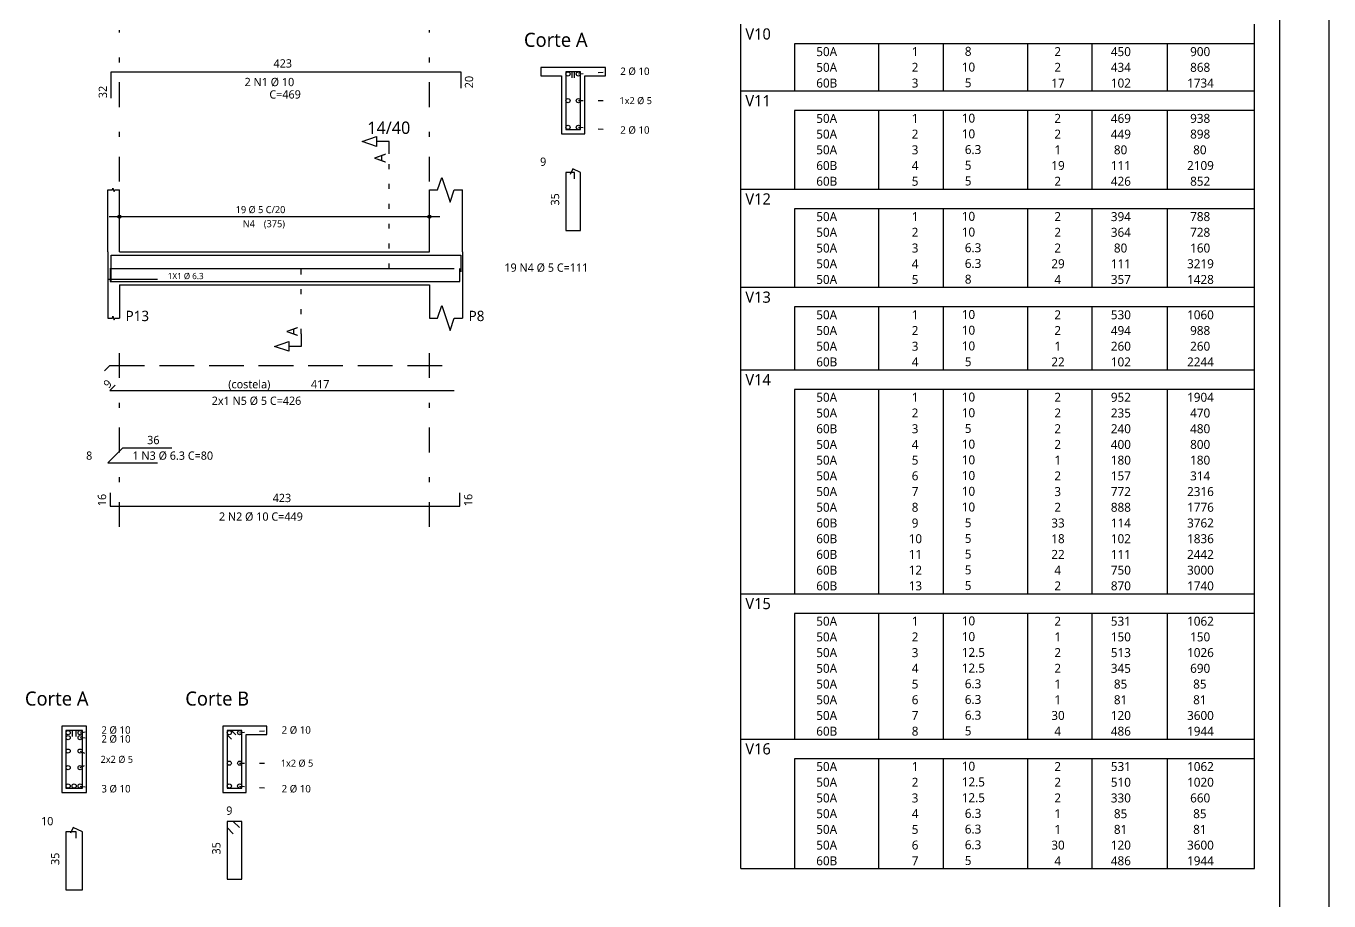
# Model space of a CAD drawing. Extents: x 0 to 89.5, y 0 to 70.
# Drawn here: x 63.23 to 89.5, y 21.35 to 38.98 of the extents above; entities that cross this region are included whole.
import ezdxf

# ---------------------------------------------------------------- set-up
doc = ezdxf.new("R2010")
doc.units = 0
doc.header["$MEASUREMENT"] = 0
for name, pattern in [('ESTILO_TQS_0001', [1, 0.7, -0.3]), ('ESTILO_TQS_0002', [0.4, 0.1, -0.3]), ('ESTILO_TQS_0003', [1.5, 0.5, -0.4, 0.1, -0.5])]:
    doc.linetypes.add(name, pattern=pattern)
for name, color, linetype in [('1', 1, 'CONTINUOUS'), ('10', 10, 'CONTINUOUS'), ('12', 12, 'CONTINUOUS'), ('2', 2, 'CONTINUOUS'), ('3', 3, 'CONTINUOUS'), ('5', 5, 'CONTINUOUS')]:
    doc.layers.add(name, color=color, linetype=linetype)
doc.styles.add('TQS_LUCIDA_SANS_UNICODE', font='L_10646.TTF')

msp = doc.modelspace()

# ---------------------------------------------------------------- linework, layer by layer
at = {"layer": '1', "linetype": 'Continuous'}
for p, q in [((89.500005, 70), (89.499997, 0)), ((74.912433, 38.139927), (73.612433, 38.139927)), ((73.612433, 37.97326), (74.0291, 37.97326)), ((74.0291, 37.97326), (74.0291, 36.806593)), ((74.495767, 36.806593), (74.495767, 37.97326)), ((74.495767, 37.97326), (74.912433, 37.97326)), ((74.0291, 36.806593), (74.495767, 36.806593)), ((64.8791, 34.427427), (64.8791, 35.677427)), ((65.112433, 34.427427), (65.112433, 35.677427)), ((71.362433, 34.427427), (71.362433, 35.677427)), ((72.0291, 34.427427), (72.0291, 35.677427)), ((65.112433, 35.002427), (65.112433, 35.344093)), ((71.362433, 35.002427), (71.362433, 35.344093)), ((64.9041, 35.13576), (71.570767, 35.13576)), ((65.112433, 34.919093), (65.112433, 34.919093)), ((71.362433, 34.919093), (71.362433, 34.919093)), ((64.8791, 34.427427), (64.8791, 33.76076)), ((65.112433, 34.427427), (71.362433, 34.427427)), ((72.0291, 34.427427), (72.0291, 33.76076)), ((64.8791, 33.76076), (64.8791, 33.094093)), ((65.112433, 33.76076), (71.362433, 33.76076)), ((65.112433, 33.76076), (65.112433, 33.094093)), ((71.362433, 33.76076), (71.362433, 33.094093)), ((72.0291, 33.76076), (72.0291, 33.094093)), ((64.450817, 24.869473), (63.950817, 24.869473)), ((63.950817, 24.869473), (63.950817, 23.53614)), ((64.450817, 23.53614), (64.450817, 24.869473)), ((68.08415, 24.869473), (67.200817, 24.869473)), ((67.200817, 24.869473), (67.200817, 23.53614)), ((67.667483, 23.53614), (67.667483, 24.702807)), ((67.667483, 24.702807), (68.08415, 24.702807)), ((63.950817, 23.53614), (64.450817, 23.53614)), ((67.200817, 23.53614), (67.667483, 23.53614))]:
    msp.add_line(p, q, dxfattribs=at)
at = {"layer": '1', "linetype": 'ESTILO_TQS_0002'}
for p, q in [((74.3666, 38.01076), (75.137433, 38.064927)), ((74.3666, 37.47326), (75.124933, 37.47326)), ((74.3666, 36.93576), (75.137433, 36.881593)), ((70.549933, 34.094093), (70.549933, 36.402427)), ((68.7791, 32.77326), (68.7791, 34.094093)), ((68.7791, 34.094093), (70.549933, 34.094093)), ((64.32165, 24.740307), (64.675817, 24.794473)), ((67.538317, 24.740307), (68.30915, 24.794473)), ((64.32165, 24.640307), (64.675817, 24.614473)), ((64.32165, 24.369473), (64.663317, 24.202807)), ((64.32165, 24.03614), (64.663317, 24.202807)), ((67.538317, 24.12614), (68.29665, 24.12614)), ((64.32165, 23.665307), (64.675817, 23.61114)), ((67.538317, 23.665307), (68.30915, 23.61114))]:
    msp.add_line(p, q, dxfattribs=at)
at = {"layer": '1', "linetype": 'Continuous'}
for points in [[(70.549933, 36.402427), (70.549933, 36.652427), (70.299933, 36.652427), (70.299933, 36.552427), (70.008267, 36.652427), (70.299933, 36.752427), (70.299933, 36.652427)], [(71.362433, 35.677427), (71.5291, 35.677427), (71.612433, 35.927427), (71.7791, 35.427427), (71.862433, 35.677427), (72.0291, 35.677427)], [(64.8791, 35.677427), (64.972433, 35.677427), (64.9841, 35.712427), (65.007433, 35.642427), (65.0191, 35.677427), (65.112433, 35.677427)], [(64.8791, 33.094093), (64.972433, 33.094093), (64.9841, 33.129093), (65.007433, 33.059093), (65.0191, 33.094093), (65.112433, 33.094093)], [(71.362433, 33.094093), (71.5291, 33.094093), (71.612433, 33.344093), (71.7791, 32.844093), (71.862433, 33.094093), (72.0291, 33.094093)], [(68.7791, 32.77326), (68.7791, 32.52326), (68.5291, 32.52326), (68.5291, 32.42326), (68.237433, 32.52326), (68.5291, 32.62326), (68.5291, 32.52326)]]:
    msp.add_lwpolyline(points, dxfattribs=at)
for centre, radius in [((65.112433, 35.13576), 0.033333), ((65.112433, 35.13576), 0.016667), ((71.362433, 35.13576), 0.033333), ((71.362433, 35.13576), 0.016667)]:
    msp.add_circle(centre, radius, dxfattribs=at)
at = {"layer": '10', "linetype": 'Continuous'}
for points in [[(74.495767, 36.806593), (74.495767, 37.97326), (74.912433, 37.97326), (74.912433, 38.139927), (73.612433, 38.139927), (73.612433, 37.97326), (74.0291, 37.97326), (74.0291, 36.806593), (74.495767, 36.806593)], [(64.450817, 23.53614), (64.450817, 24.869473), (63.950817, 24.869473), (63.950817, 23.53614), (64.450817, 23.53614)], [(67.667483, 23.53614), (67.667483, 24.702807), (68.08415, 24.702807), (68.08415, 24.869473), (67.200817, 24.869473), (67.200817, 23.53614), (67.667483, 23.53614)]]:
    msp.add_lwpolyline(points, dxfattribs=at)
at = {"layer": '12', "linetype": 'Continuous'}
msp.add_line((88.499997, 69), (88.499997, 1), dxfattribs=at)
at = {"layer": '2', "linetype": 'ESTILO_TQS_0003'}
for p, q in [((65.112433, 35.844093), (65.112433, 38.889927)), ((71.362433, 35.844093), (71.362433, 38.889927)), ((65.112433, 28.88576), (65.112433, 32.677427)), ((71.362433, 28.88576), (71.362433, 32.677427))]:
    msp.add_line(p, q, dxfattribs=at)
at = {"layer": '2', "linetype": 'Continuous'}
for p, q in [((77.643776, 38.618696), (77.643776, 39.01436)), ((87.996888, 38.618696), (87.996888, 39.01436)), ((77.643776, 38.302164), (77.643776, 38.618696)), ((87.996888, 38.618696), (78.726147, 38.618696)), ((78.726147, 38.618696), (78.726147, 38.302164)), ((80.420292, 38.618696), (80.420292, 38.302164)), ((81.719137, 38.618696), (81.719137, 38.302164)), ((83.422695, 38.618696), (83.422695, 38.302164)), ((84.72154, 38.618696), (84.72154, 38.302164)), ((86.236859, 38.618696), (86.236859, 38.302164)), ((87.996888, 38.302164), (87.996888, 38.618696)), ((77.643776, 37.985632), (77.643776, 38.302164)), ((78.726147, 38.302164), (78.726147, 37.985632)), ((80.420292, 38.302164), (80.420292, 37.985632)), ((81.719137, 38.302164), (81.719137, 37.985632)), ((83.422695, 38.302164), (83.422695, 37.985632)), ((84.72154, 38.302164), (84.72154, 37.985632)), ((86.236859, 38.302164), (86.236859, 37.985632)), ((87.996888, 37.985632), (87.996888, 38.302164)), ((77.643776, 37.6691), (77.643776, 37.985632)), ((78.726147, 37.985632), (78.726147, 37.6691)), ((80.420292, 37.985632), (80.420292, 37.6691)), ((81.719137, 37.985632), (81.719137, 37.6691)), ((83.422695, 37.985632), (83.422695, 37.6691)), ((84.72154, 37.985632), (84.72154, 37.6691)), ((86.236859, 37.985632), (86.236859, 37.6691)), ((87.996888, 37.6691), (87.996888, 37.985632)), ((77.643776, 37.273435), (77.643776, 37.6691)), ((77.643776, 37.6691), (87.996888, 37.6691)), ((87.996888, 37.273435), (87.996888, 37.6691)), ((77.643776, 36.956903), (77.643776, 37.273435)), ((87.996888, 37.273435), (78.726147, 37.273435)), ((78.726147, 37.273435), (78.726147, 36.956903)), ((80.420292, 37.273435), (80.420292, 36.956903)), ((81.719137, 37.273435), (81.719137, 36.956903)), ((83.422695, 37.273435), (83.422695, 36.956903)), ((84.72154, 37.273435), (84.72154, 36.956903)), ((86.236859, 37.273435), (86.236859, 36.956903)), ((87.996888, 36.956903), (87.996888, 37.273435)), ((77.643776, 36.640372), (77.643776, 36.956903)), ((78.726147, 36.956903), (78.726147, 36.640372)), ((80.420292, 36.956903), (80.420292, 36.640372)), ((81.719137, 36.956903), (81.719137, 36.640372)), ((83.422695, 36.956903), (83.422695, 36.640372)), ((84.72154, 36.956903), (84.72154, 36.640372)), ((86.236859, 36.956903), (86.236859, 36.640372)), ((87.996888, 36.640372), (87.996888, 36.956903)), ((77.643776, 36.32384), (77.643776, 36.640372)), ((78.726147, 36.640372), (78.726147, 36.32384)), ((80.420292, 36.640372), (80.420292, 36.32384)), ((81.719137, 36.640372), (81.719137, 36.32384)), ((83.422695, 36.640372), (83.422695, 36.32384)), ((84.72154, 36.640372), (84.72154, 36.32384)), ((86.236859, 36.640372), (86.236859, 36.32384)), ((87.996888, 36.32384), (87.996888, 36.640372)), ((77.643776, 36.007308), (77.643776, 36.32384)), ((78.726147, 36.32384), (78.726147, 36.007308)), ((80.420292, 36.32384), (80.420292, 36.007308)), ((81.719137, 36.32384), (81.719137, 36.007308)), ((83.422695, 36.32384), (83.422695, 36.007308)), ((84.72154, 36.32384), (84.72154, 36.007308)), ((86.236859, 36.32384), (86.236859, 36.007308)), ((87.996888, 36.007308), (87.996888, 36.32384)), ((77.643776, 35.690776), (77.643776, 36.007308)), ((78.726147, 36.007308), (78.726147, 35.690776)), ((80.420292, 36.007308), (80.420292, 35.690776)), ((81.719137, 36.007308), (81.719137, 35.690776)), ((83.422695, 36.007308), (83.422695, 35.690776)), ((84.72154, 36.007308), (84.72154, 35.690776)), ((86.236859, 36.007308), (86.236859, 35.690776)), ((87.996888, 35.690776), (87.996888, 36.007308)), ((77.643776, 35.295111), (77.643776, 35.690776)), ((77.643776, 35.690776), (87.996888, 35.690776)), ((87.996888, 35.295111), (87.996888, 35.690776)), ((77.643776, 34.97858), (77.643776, 35.295111)), ((87.996888, 35.295111), (78.726147, 35.295111)), ((78.726147, 35.295111), (78.726147, 34.97858)), ((80.420292, 35.295111), (80.420292, 34.97858)), ((81.719137, 35.295111), (81.719137, 34.97858)), ((83.422695, 35.295111), (83.422695, 34.97858)), ((84.72154, 35.295111), (84.72154, 34.97858)), ((86.236859, 35.295111), (86.236859, 34.97858)), ((87.996888, 34.97858), (87.996888, 35.295111)), ((77.643776, 34.662048), (77.643776, 34.97858)), ((78.726147, 34.97858), (78.726147, 34.662048)), ((80.420292, 34.97858), (80.420292, 34.662048)), ((81.719137, 34.97858), (81.719137, 34.662048)), ((83.422695, 34.97858), (83.422695, 34.662048)), ((84.72154, 34.97858), (84.72154, 34.662048)), ((86.236859, 34.97858), (86.236859, 34.662048)), ((87.996888, 34.662048), (87.996888, 34.97858)), ((77.643776, 34.345516), (77.643776, 34.662048)), ((78.726147, 34.662048), (78.726147, 34.345516)), ((80.420292, 34.662048), (80.420292, 34.345516)), ((81.719137, 34.662048), (81.719137, 34.345516)), ((83.422695, 34.662048), (83.422695, 34.345516)), ((84.72154, 34.662048), (84.72154, 34.345516)), ((86.236859, 34.662048), (86.236859, 34.345516)), ((87.996888, 34.345516), (87.996888, 34.662048)), ((77.643776, 34.028984), (77.643776, 34.345516)), ((78.726147, 34.345516), (78.726147, 34.028984)), ((80.420292, 34.345516), (80.420292, 34.028984)), ((81.719137, 34.345516), (81.719137, 34.028984)), ((83.422695, 34.345516), (83.422695, 34.028984)), ((84.72154, 34.345516), (84.72154, 34.028984)), ((86.236859, 34.345516), (86.236859, 34.028984)), ((87.996888, 34.028984), (87.996888, 34.345516)), ((77.643776, 33.712452), (77.643776, 34.028984)), ((78.726147, 34.028984), (78.726147, 33.712452)), ((80.420292, 34.028984), (80.420292, 33.712452)), ((81.719137, 34.028984), (81.719137, 33.712452)), ((83.422695, 34.028984), (83.422695, 33.712452)), ((84.72154, 34.028984), (84.72154, 33.712452)), ((86.236859, 34.028984), (86.236859, 33.712452)), ((87.996888, 33.712452), (87.996888, 34.028984)), ((77.643776, 33.316788), (77.643776, 33.712452)), ((77.643776, 33.712452), (87.996888, 33.712452)), ((87.996888, 33.316788), (87.996888, 33.712452)), ((77.643776, 33.000256), (77.643776, 33.316788)), ((87.996888, 33.316788), (78.726147, 33.316788)), ((78.726147, 33.316788), (78.726147, 33.000256)), ((80.420292, 33.316788), (80.420292, 33.000256)), ((81.719137, 33.316788), (81.719137, 33.000256)), ((83.422695, 33.316788), (83.422695, 33.000256)), ((84.72154, 33.316788), (84.72154, 33.000256)), ((86.236859, 33.316788), (86.236859, 33.000256)), ((87.996888, 33.000256), (87.996888, 33.316788)), ((77.643776, 32.683724), (77.643776, 33.000256)), ((78.726147, 33.000256), (78.726147, 32.683724)), ((80.420292, 33.000256), (80.420292, 32.683724)), ((81.719137, 33.000256), (81.719137, 32.683724)), ((83.422695, 33.000256), (83.422695, 32.683724)), ((84.72154, 33.000256), (84.72154, 32.683724)), ((86.236859, 33.000256), (86.236859, 32.683724)), ((87.996888, 32.683724), (87.996888, 33.000256)), ((77.643776, 32.367192), (77.643776, 32.683724)), ((78.726147, 32.683724), (78.726147, 32.367192)), ((80.420292, 32.683724), (80.420292, 32.367192)), ((81.719137, 32.683724), (81.719137, 32.367192)), ((83.422695, 32.683724), (83.422695, 32.367192)), ((84.72154, 32.683724), (84.72154, 32.367192)), ((86.236859, 32.683724), (86.236859, 32.367192)), ((87.996888, 32.367192), (87.996888, 32.683724)), ((77.643776, 32.05066), (77.643776, 32.367192)), ((78.726147, 32.367192), (78.726147, 32.05066)), ((80.420292, 32.367192), (80.420292, 32.05066)), ((81.719137, 32.367192), (81.719137, 32.05066)), ((83.422695, 32.367192), (83.422695, 32.05066)), ((84.72154, 32.367192), (84.72154, 32.05066)), ((86.236859, 32.367192), (86.236859, 32.05066)), ((87.996888, 32.05066), (87.996888, 32.367192)), ((77.643776, 31.654996), (77.643776, 32.05066)), ((77.643776, 32.05066), (87.996888, 32.05066)), ((87.996888, 31.654996), (87.996888, 32.05066)), ((77.643776, 31.338464), (77.643776, 31.654996)), ((87.996888, 31.654996), (78.726147, 31.654996)), ((78.726147, 31.654996), (78.726147, 31.338464)), ((80.420292, 31.654996), (80.420292, 31.338464)), ((81.719137, 31.654996), (81.719137, 31.338464)), ((83.422695, 31.654996), (83.422695, 31.338464)), ((84.72154, 31.654996), (84.72154, 31.338464)), ((86.236859, 31.654996), (86.236859, 31.338464)), ((87.996888, 31.338464), (87.996888, 31.654996)), ((77.643776, 31.021932), (77.643776, 31.338464)), ((78.726147, 31.338464), (78.726147, 31.021932)), ((80.420292, 31.338464), (80.420292, 31.021932)), ((81.719137, 31.338464), (81.719137, 31.021932)), ((83.422695, 31.338464), (83.422695, 31.021932)), ((84.72154, 31.338464), (84.72154, 31.021932)), ((86.236859, 31.338464), (86.236859, 31.021932)), ((87.996888, 31.021932), (87.996888, 31.338464)), ((77.643776, 30.7054), (77.643776, 31.021932)), ((78.726147, 31.021932), (78.726147, 30.7054)), ((80.420292, 31.021932), (80.420292, 30.7054)), ((81.719137, 31.021932), (81.719137, 30.7054)), ((83.422695, 31.021932), (83.422695, 30.7054)), ((84.72154, 31.021932), (84.72154, 30.7054)), ((86.236859, 31.021932), (86.236859, 30.7054)), ((87.996888, 30.7054), (87.996888, 31.021932)), ((77.643776, 30.388868), (77.643776, 30.7054)), ((78.726147, 30.7054), (78.726147, 30.388868)), ((80.420292, 30.7054), (80.420292, 30.388868)), ((81.719137, 30.7054), (81.719137, 30.388868)), ((83.422695, 30.7054), (83.422695, 30.388868)), ((84.72154, 30.7054), (84.72154, 30.388868)), ((86.236859, 30.7054), (86.236859, 30.388868)), ((87.996888, 30.388868), (87.996888, 30.7054)), ((77.643776, 30.072337), (77.643776, 30.388868)), ((78.726147, 30.388868), (78.726147, 30.072337)), ((80.420292, 30.388868), (80.420292, 30.072337)), ((81.719137, 30.388868), (81.719137, 30.072337)), ((83.422695, 30.388868), (83.422695, 30.072337)), ((84.72154, 30.388868), (84.72154, 30.072337)), ((86.236859, 30.388868), (86.236859, 30.072337)), ((87.996888, 30.072337), (87.996888, 30.388868)), ((77.643776, 29.755805), (77.643776, 30.072337)), ((78.726147, 30.072337), (78.726147, 29.755805)), ((80.420292, 30.072337), (80.420292, 29.755805)), ((81.719137, 30.072337), (81.719137, 29.755805)), ((83.422695, 30.072337), (83.422695, 29.755805)), ((84.72154, 30.072337), (84.72154, 29.755805)), ((86.236859, 30.072337), (86.236859, 29.755805)), ((87.996888, 29.755805), (87.996888, 30.072337)), ((77.643776, 29.439273), (77.643776, 29.755805)), ((78.726147, 29.755805), (78.726147, 29.439273)), ((80.420292, 29.755805), (80.420292, 29.439273)), ((81.719137, 29.755805), (81.719137, 29.439273)), ((83.422695, 29.755805), (83.422695, 29.439273)), ((84.72154, 29.755805), (84.72154, 29.439273)), ((86.236859, 29.755805), (86.236859, 29.439273)), ((87.996888, 29.439273), (87.996888, 29.755805)), ((77.643776, 29.122741), (77.643776, 29.439273)), ((78.726147, 29.439273), (78.726147, 29.122741)), ((80.420292, 29.439273), (80.420292, 29.122741)), ((81.719137, 29.439273), (81.719137, 29.122741)), ((83.422695, 29.439273), (83.422695, 29.122741)), ((84.72154, 29.439273), (84.72154, 29.122741)), ((86.236859, 29.439273), (86.236859, 29.122741)), ((87.996888, 29.122741), (87.996888, 29.439273)), ((77.643776, 28.806209), (77.643776, 29.122741)), ((78.726147, 29.122741), (78.726147, 28.806209)), ((80.420292, 29.122741), (80.420292, 28.806209)), ((81.719137, 29.122741), (81.719137, 28.806209)), ((83.422695, 29.122741), (83.422695, 28.806209)), ((84.72154, 29.122741), (84.72154, 28.806209)), ((86.236859, 29.122741), (86.236859, 28.806209)), ((87.996888, 28.806209), (87.996888, 29.122741)), ((77.643776, 28.489678), (77.643776, 28.806209)), ((78.726147, 28.806209), (78.726147, 28.489678)), ((80.420292, 28.806209), (80.420292, 28.489678)), ((81.719137, 28.806209), (81.719137, 28.489678)), ((83.422695, 28.806209), (83.422695, 28.489678)), ((84.72154, 28.806209), (84.72154, 28.489678)), ((86.236859, 28.806209), (86.236859, 28.489678)), ((87.996888, 28.489678), (87.996888, 28.806209)), ((77.643776, 28.173146), (77.643776, 28.489678)), ((78.726147, 28.489678), (78.726147, 28.173146)), ((80.420292, 28.489678), (80.420292, 28.173146)), ((81.719137, 28.489678), (81.719137, 28.173146)), ((83.422695, 28.489678), (83.422695, 28.173146)), ((84.72154, 28.489678), (84.72154, 28.173146)), ((86.236859, 28.489678), (86.236859, 28.173146)), ((87.996888, 28.173146), (87.996888, 28.489678)), ((77.643776, 27.856614), (77.643776, 28.173146)), ((78.726147, 28.173146), (78.726147, 27.856614)), ((80.420292, 28.173146), (80.420292, 27.856614)), ((81.719137, 28.173146), (81.719137, 27.856614)), ((83.422695, 28.173146), (83.422695, 27.856614)), ((84.72154, 28.173146), (84.72154, 27.856614)), ((86.236859, 28.173146), (86.236859, 27.856614)), ((87.996888, 27.856614), (87.996888, 28.173146)), ((77.643776, 27.540082), (77.643776, 27.856614)), ((78.726147, 27.856614), (78.726147, 27.540082)), ((80.420292, 27.856614), (80.420292, 27.540082)), ((81.719137, 27.856614), (81.719137, 27.540082)), ((83.422695, 27.856614), (83.422695, 27.540082)), ((84.72154, 27.856614), (84.72154, 27.540082)), ((86.236859, 27.856614), (86.236859, 27.540082)), ((87.996888, 27.540082), (87.996888, 27.856614)), ((77.643776, 27.144417), (77.643776, 27.540082)), ((77.643776, 27.540082), (87.996888, 27.540082)), ((87.996888, 27.144417), (87.996888, 27.540082)), ((77.643776, 26.827885), (77.643776, 27.144417)), ((87.996888, 27.144417), (78.726147, 27.144417)), ((78.726147, 27.144417), (78.726147, 26.827885)), ((80.420292, 27.144417), (80.420292, 26.827885)), ((81.719137, 27.144417), (81.719137, 26.827885)), ((83.422695, 27.144417), (83.422695, 26.827885)), ((84.72154, 27.144417), (84.72154, 26.827885)), ((86.236859, 27.144417), (86.236859, 26.827885)), ((87.996888, 26.827885), (87.996888, 27.144417)), ((77.643776, 26.511354), (77.643776, 26.827885)), ((78.726147, 26.827885), (78.726147, 26.511354)), ((80.420292, 26.827885), (80.420292, 26.511354)), ((81.719137, 26.827885), (81.719137, 26.511354)), ((83.422695, 26.827885), (83.422695, 26.511354)), ((84.72154, 26.827885), (84.72154, 26.511354)), ((86.236859, 26.827885), (86.236859, 26.511354)), ((87.996888, 26.511354), (87.996888, 26.827885)), ((77.643776, 26.194822), (77.643776, 26.511354)), ((78.726147, 26.511354), (78.726147, 26.194822)), ((80.420292, 26.511354), (80.420292, 26.194822)), ((81.719137, 26.511354), (81.719137, 26.194822)), ((83.422695, 26.511354), (83.422695, 26.194822)), ((84.72154, 26.511354), (84.72154, 26.194822)), ((86.236859, 26.511354), (86.236859, 26.194822)), ((87.996888, 26.194822), (87.996888, 26.511354)), ((77.643776, 25.87829), (77.643776, 26.194822)), ((78.726147, 26.194822), (78.726147, 25.87829)), ((80.420292, 26.194822), (80.420292, 25.87829)), ((81.719137, 26.194822), (81.719137, 25.87829)), ((83.422695, 26.194822), (83.422695, 25.87829)), ((84.72154, 26.194822), (84.72154, 25.87829)), ((86.236859, 26.194822), (86.236859, 25.87829)), ((87.996888, 25.87829), (87.996888, 26.194822)), ((77.643776, 25.561758), (77.643776, 25.87829)), ((78.726147, 25.87829), (78.726147, 25.561758)), ((80.420292, 25.87829), (80.420292, 25.561758)), ((81.719137, 25.87829), (81.719137, 25.561758)), ((83.422695, 25.87829), (83.422695, 25.561758)), ((84.72154, 25.87829), (84.72154, 25.561758)), ((86.236859, 25.87829), (86.236859, 25.561758)), ((87.996888, 25.561758), (87.996888, 25.87829)), ((77.643776, 25.245226), (77.643776, 25.561758)), ((78.726147, 25.561758), (78.726147, 25.245226)), ((80.420292, 25.561758), (80.420292, 25.245226)), ((81.719137, 25.561758), (81.719137, 25.245226)), ((83.422695, 25.561758), (83.422695, 25.245226)), ((84.72154, 25.561758), (84.72154, 25.245226)), ((86.236859, 25.561758), (86.236859, 25.245226)), ((87.996888, 25.245226), (87.996888, 25.561758)), ((77.643776, 24.928695), (77.643776, 25.245226)), ((78.726147, 25.245226), (78.726147, 24.928695)), ((80.420292, 25.245226), (80.420292, 24.928695)), ((81.719137, 25.245226), (81.719137, 24.928695)), ((83.422695, 25.245226), (83.422695, 24.928695)), ((84.72154, 25.245226), (84.72154, 24.928695)), ((86.236859, 25.245226), (86.236859, 24.928695)), ((87.996888, 24.928695), (87.996888, 25.245226)), ((77.643776, 24.612163), (77.643776, 24.928695)), ((78.726147, 24.928695), (78.726147, 24.612163)), ((80.420292, 24.928695), (80.420292, 24.612163)), ((81.719137, 24.928695), (81.719137, 24.612163)), ((83.422695, 24.928695), (83.422695, 24.612163)), ((84.72154, 24.928695), (84.72154, 24.612163)), ((86.236859, 24.928695), (86.236859, 24.612163)), ((87.996888, 24.612163), (87.996888, 24.928695)), ((77.643776, 24.216498), (77.643776, 24.612163)), ((77.643776, 24.612163), (87.996888, 24.612163)), ((87.996888, 24.216498), (87.996888, 24.612163)), ((77.643776, 23.899966), (77.643776, 24.216498)), ((87.996888, 24.216498), (78.726147, 24.216498)), ((78.726147, 24.216498), (78.726147, 23.899966)), ((80.420292, 24.216498), (80.420292, 23.899966)), ((81.719137, 24.216498), (81.719137, 23.899966)), ((83.422695, 24.216498), (83.422695, 23.899966)), ((84.72154, 24.216498), (84.72154, 23.899966)), ((86.236859, 24.216498), (86.236859, 23.899966)), ((87.996888, 23.899966), (87.996888, 24.216498)), ((77.643776, 23.583434), (77.643776, 23.899966)), ((78.726147, 23.899966), (78.726147, 23.583434)), ((80.420292, 23.899966), (80.420292, 23.583434)), ((81.719137, 23.899966), (81.719137, 23.583434)), ((83.422695, 23.899966), (83.422695, 23.583434)), ((84.72154, 23.899966), (84.72154, 23.583434)), ((86.236859, 23.899966), (86.236859, 23.583434)), ((87.996888, 23.583434), (87.996888, 23.899966)), ((77.643776, 23.266903), (77.643776, 23.583434)), ((78.726147, 23.583434), (78.726147, 23.266903)), ((80.420292, 23.583434), (80.420292, 23.266903)), ((81.719137, 23.583434), (81.719137, 23.266903)), ((83.422695, 23.583434), (83.422695, 23.266903)), ((84.72154, 23.583434), (84.72154, 23.266903)), ((86.236859, 23.583434), (86.236859, 23.266903)), ((87.996888, 23.266903), (87.996888, 23.583434)), ((77.643776, 22.950371), (77.643776, 23.266903)), ((78.726147, 23.266903), (78.726147, 22.950371)), ((80.420292, 23.266903), (80.420292, 22.950371)), ((81.719137, 23.266903), (81.719137, 22.950371)), ((83.422695, 23.266903), (83.422695, 22.950371)), ((84.72154, 23.266903), (84.72154, 22.950371)), ((86.236859, 23.266903), (86.236859, 22.950371)), ((87.996888, 22.950371), (87.996888, 23.266903)), ((77.643776, 22.633839), (77.643776, 22.950371)), ((78.726147, 22.950371), (78.726147, 22.633839)), ((80.420292, 22.950371), (80.420292, 22.633839)), ((81.719137, 22.950371), (81.719137, 22.633839)), ((83.422695, 22.950371), (83.422695, 22.633839)), ((84.72154, 22.950371), (84.72154, 22.633839)), ((86.236859, 22.950371), (86.236859, 22.633839)), ((87.996888, 22.633839), (87.996888, 22.950371)), ((77.643776, 22.317307), (77.643776, 22.633839)), ((78.726147, 22.633839), (78.726147, 22.317307)), ((80.420292, 22.633839), (80.420292, 22.317307)), ((81.719137, 22.633839), (81.719137, 22.317307)), ((83.422695, 22.633839), (83.422695, 22.317307)), ((84.72154, 22.633839), (84.72154, 22.317307)), ((86.236859, 22.633839), (86.236859, 22.317307)), ((87.996888, 22.317307), (87.996888, 22.633839)), ((77.643776, 22.000775), (77.643776, 22.317307)), ((78.726147, 22.317307), (78.726147, 22.000775)), ((80.420292, 22.317307), (80.420292, 22.000775)), ((81.719137, 22.317307), (81.719137, 22.000775)), ((83.422695, 22.317307), (83.422695, 22.000775)), ((84.72154, 22.317307), (84.72154, 22.000775)), ((86.236859, 22.317307), (86.236859, 22.000775)), ((87.996888, 22.000775), (87.996888, 22.317307)), ((77.643776, 22.000775), (87.996888, 22.000775))]:
    msp.add_line(p, q, dxfattribs=at)
at = {"layer": '3', "linetype": 'Continuous'}
for p, q in [((64.945767, 33.827427), (64.945767, 34.36076)), ((64.945767, 34.36076), (71.995767, 34.36076)), ((71.995767, 34.36076), (71.995767, 34.027427)), ((64.920767, 34.094093), (71.862767, 34.094093)), ((64.9291, 34.094093), (64.9291, 33.827427)), ((71.9791, 33.827427), (71.9791, 34.094093)), ((64.8791, 33.877427), (65.8791, 33.877427)), ((64.9291, 33.827427), (71.9791, 33.827427))]:
    msp.add_line(p, q, dxfattribs=at)
for points in [[(74.287433, 37.931593), (74.287433, 38.056593), (74.112433, 38.056593), (74.112433, 36.889927), (74.412433, 36.889927), (74.412433, 38.056593), (74.237433, 38.056593), (74.237433, 37.931593)], [(64.242483, 24.66114), (64.242483, 24.78614), (64.03415, 24.78614), (64.03415, 23.619473), (64.367483, 23.619473), (64.367483, 24.78614), (64.15915, 24.78614), (64.15915, 24.66114)], [(67.460927, 24.697752), (67.372538, 24.78614), (67.28415, 24.78614), (67.28415, 23.619473), (67.58415, 23.619473), (67.58415, 24.78614), (67.28415, 24.78614), (67.28415, 24.697752), (67.372538, 24.609363)]]:
    msp.add_lwpolyline(points, dxfattribs=at)
for centre in [(74.158267, 38.01076), (74.3666, 38.01076), (74.158267, 37.47326), (74.3666, 37.47326), (74.158267, 36.93576), (74.3666, 36.93576), (64.079983, 24.740307), (64.32165, 24.740307), (67.329983, 24.740307), (67.538317, 24.740307), (64.079983, 24.640307), (64.32165, 24.640307), (64.079983, 24.369473), (64.32165, 24.369473), (67.329983, 24.12614), (67.538317, 24.12614), (64.079983, 24.03614), (64.32165, 24.03614), (64.079983, 23.665307), (64.200817, 23.665307), (64.32165, 23.665307), (67.329983, 23.665307), (67.538317, 23.665307)]:
    msp.add_circle(centre, 0.041667, dxfattribs=at)
at = {"layer": '5', "linetype": 'Continuous'}
for p, q in [((64.945767, 37.52326), (64.945767, 38.056593)), ((64.945767, 38.056593), (71.995767, 38.056593)), ((71.995767, 38.056593), (71.995767, 37.72326)), ((64.9291, 29.569093), (64.9291, 29.302427)), ((71.9791, 29.302427), (71.9791, 29.569093)), ((64.9291, 29.302427), (71.9791, 29.302427))]:
    msp.add_line(p, q, dxfattribs=at)
for points in [[(74.287433, 35.901038), (74.287433, 36.026038), (74.112433, 36.026038), (74.112433, 34.859371), (74.412433, 34.859371), (74.412433, 36.026038), (74.253829, 36.099996), (74.201002, 35.986708)], [(65.026833, 31.741826), (64.920767, 31.63576), (71.862767, 31.63576)], [(66.173728, 30.469093), (65.173728, 30.469093), (64.8791, 30.174466), (65.8791, 30.174466)], [(67.53415, 22.827807), (67.40915, 22.952807), (67.28415, 22.952807), (67.28415, 21.78614), (67.58415, 21.78614), (67.58415, 22.952807), (67.28415, 22.952807), (67.28415, 22.827807), (67.40915, 22.702807)], [(64.242483, 22.616498), (64.242483, 22.741498), (64.03415, 22.741498), (64.03415, 21.574831), (64.367483, 21.574831), (64.367483, 22.741498), (64.178669, 22.829543), (64.125842, 22.716255)]]:
    msp.add_lwpolyline(points, dxfattribs=at)
at = {"layer": '5', "linetype": 'ESTILO_TQS_0001'}
msp.add_lwpolyline([(64.814701, 32.029694), (64.920767, 32.13576), (71.862767, 32.13576)], dxfattribs=at)

# ---------------------------------------------------------------- texts
at = {"layer": '1', "linetype": 'Continuous', "style": 'TQS_LUCIDA_SANS_UNICODE'}
for s, height, p in [('Corte A', 0.283333, (73.270767, 38.556593)), ('423', 0.166667, (68.220767, 38.139927)), ('2 %%c 10', 0.15, (75.212433, 37.989927)), ('1x2 %%c 5', 0.141667, (75.195767, 37.402427)), ('14/40', 0.25, (70.112433, 36.802427)), ('2 %%c 10', 0.15, (75.212433, 36.806593)), ('9', 0.166667, (73.595767, 36.159371)), ('19 %%c 5 C/20', 0.141667, (67.458267, 35.206593)), ('N4', 0.141667, (67.599933, 34.92326)), ('(375)', 0.141667, (68.024933, 34.92326)), ('  1X1 %%c 6.3', 0.125, (66.0041, 33.877427)), ('P13', 0.208333, (65.237433, 33.031593)), ('P8', 0.208333, (72.1541, 33.031593)), ('(costela)', 0.166667, (67.308433, 31.677427)), ('417', 0.166667, (68.9751, 31.677427)), ('423', 0.166667, (68.2041, 29.38576)), ('Corte A', 0.283333, (63.20915, 25.28614)), ('Corte B', 0.283333, (66.442483, 25.28614)), ('2 %%c 10', 0.15, (64.750817, 24.719473)), ('2 %%c 10', 0.15, (64.750817, 24.539473)), ('2 %%c 10', 0.15, (68.38415, 24.719473)), ('2x2 %%c 5', 0.141667, (64.73415, 24.131973)), ('1x2 %%c 5', 0.141667, (68.367483, 24.055307)), ('3 %%c 10', 0.15, (64.750817, 23.53614)), ('2 %%c 10', 0.15, (68.38415, 23.53614)), ('9', 0.166667, (67.267483, 23.08614)), ('10', 0.166667, (63.53415, 22.874831))]:
    msp.add_text(s, height=height, dxfattribs=at).set_placement(p)
for s, height, p in [('A', 0.226667, (70.481933, 36.221093)), ('35', 0.166667, (73.9791, 35.359371)), ('A', 0.226667, (68.7111, 32.727927)), ('35', 0.166667, (67.150817, 22.28614)), ('35', 0.166667, (63.900817, 22.074831))]:
    msp.add_text(s, height=height, rotation=90, dxfattribs=at).set_placement(p)
at = {"layer": '2', "linetype": 'Continuous', "style": 'TQS_LUCIDA_SANS_UNICODE'}
for s, height, p in [('V10', 0.226094, (77.73394, 38.703481)), ('     50A', 0.180875, (78.857594, 38.369992)), ('  1', 0.180875, (80.966184, 38.369992)), ('    8  ', 0.180875, (81.913534, 38.375458)), ('   2', 0.180875, (83.780348, 38.369992)), ('   450', 0.180875, (84.91919, 38.369992)), ('    900', 0.180875, (86.456742, 38.369992)), ('     50A', 0.180875, (78.857594, 38.05346)), ('  2', 0.180875, (80.966184, 38.05346)), ('   10  ', 0.180875, (81.913534, 38.058926)), ('   2', 0.180875, (83.780348, 38.05346)), ('   434', 0.180875, (84.91919, 38.05346)), ('    868', 0.180875, (86.456742, 38.05346)), ('2 N1 %%c 10', 0.166667, (67.637433, 37.764927)), ('     60B', 0.180875, (78.857594, 37.736928)), ('  3', 0.180875, (80.966184, 37.736928)), ('    5  ', 0.180875, (81.913534, 37.742394)), ('  17', 0.180875, (83.780348, 37.736928)), ('   102', 0.180875, (84.91919, 37.736928)), ('   1734', 0.180875, (86.456742, 37.736928)), ('C=469', 0.166667, (68.137433, 37.514927)), ('V11', 0.226094, (77.73394, 37.358221)), ('     50A', 0.180875, (78.857594, 37.024732)), ('  1', 0.180875, (80.966184, 37.024732)), ('   10  ', 0.180875, (81.913534, 37.030198)), ('   2', 0.180875, (83.780348, 37.024732)), ('   469', 0.180875, (84.91919, 37.024732)), ('    938', 0.180875, (86.456742, 37.024732)), ('     50A', 0.180875, (78.857594, 36.7082)), ('  2', 0.180875, (80.966184, 36.7082)), ('   10  ', 0.180875, (81.913534, 36.713666)), ('   2', 0.180875, (83.780348, 36.7082)), ('   449', 0.180875, (84.91919, 36.7082)), ('    898', 0.180875, (86.456742, 36.7082)), ('     50A', 0.180875, (78.857594, 36.391668)), ('  3', 0.180875, (80.966184, 36.391668)), ('    6.3', 0.180875, (81.913534, 36.397134)), ('   1', 0.180875, (83.780348, 36.391668)), ('    80', 0.180875, (84.91919, 36.391668)), ('     80', 0.180875, (86.456742, 36.391668)), ('     60B', 0.180875, (78.857594, 36.075136)), ('  4', 0.180875, (80.966184, 36.075136)), ('    5  ', 0.180875, (81.913534, 36.080602)), ('  19', 0.180875, (83.780348, 36.075136)), ('   111', 0.180875, (84.91919, 36.075136)), ('   2109', 0.180875, (86.456742, 36.075136)), ('     60B', 0.180875, (78.857594, 35.758604)), ('  5', 0.180875, (80.966184, 35.758604)), ('    5  ', 0.180875, (81.913534, 35.76407)), ('   2', 0.180875, (83.780348, 35.758604)), ('   426', 0.180875, (84.91919, 35.758604)), ('    852', 0.180875, (86.456742, 35.758604)), ('V12', 0.226094, (77.73394, 35.379897)), ('     50A', 0.180875, (78.857594, 35.046408)), ('  1', 0.180875, (80.966184, 35.046408)), ('   10  ', 0.180875, (81.913534, 35.051874)), ('   2', 0.180875, (83.780348, 35.046408)), ('   394', 0.180875, (84.91919, 35.046408)), ('    788', 0.180875, (86.456742, 35.046408)), ('     50A', 0.180875, (78.857594, 34.729876)), ('  2', 0.180875, (80.966184, 34.729876)), ('   10  ', 0.180875, (81.913534, 34.735342)), ('   2', 0.180875, (83.780348, 34.729876)), ('   364', 0.180875, (84.91919, 34.729876)), ('    728', 0.180875, (86.456742, 34.729876)), ('     50A', 0.180875, (78.857594, 34.413344)), ('  3', 0.180875, (80.966184, 34.413344)), ('    6.3', 0.180875, (81.913534, 34.41881)), ('   2', 0.180875, (83.780348, 34.413344)), ('    80', 0.180875, (84.91919, 34.413344)), ('    160', 0.180875, (86.456742, 34.413344)), ('  19 N4 %%c 5 C=111', 0.166667, (72.762433, 34.026038)), ('     50A', 0.180875, (78.857594, 34.096812)), ('  4', 0.180875, (80.966184, 34.096812)), ('    6.3', 0.180875, (81.913534, 34.102278)), ('  29', 0.180875, (83.780348, 34.096812)), ('   111', 0.180875, (84.91919, 34.096812)), ('   3219', 0.180875, (86.456742, 34.096812)), ('     50A', 0.180875, (78.857594, 33.780281)), ('  5', 0.180875, (80.966184, 33.780281)), ('    8  ', 0.180875, (81.913534, 33.785746)), ('   4', 0.180875, (83.780348, 33.780281)), ('   357', 0.180875, (84.91919, 33.780281)), ('   1428', 0.180875, (86.456742, 33.780281)), ('V13', 0.226094, (77.73394, 33.401573)), ('     50A', 0.180875, (78.857594, 33.068084)), ('  1', 0.180875, (80.966184, 33.068084)), ('   10  ', 0.180875, (81.913534, 33.07355)), ('   2', 0.180875, (83.780348, 33.068084)), ('   530', 0.180875, (84.91919, 33.068084)), ('   1060', 0.180875, (86.456742, 33.068084)), ('     50A', 0.180875, (78.857594, 32.751552)), ('  2', 0.180875, (80.966184, 32.751552)), ('   10  ', 0.180875, (81.913534, 32.757018)), ('   2', 0.180875, (83.780348, 32.751552)), ('   494', 0.180875, (84.91919, 32.751552)), ('    988', 0.180875, (86.456742, 32.751552)), ('     50A', 0.180875, (78.857594, 32.43502)), ('  3', 0.180875, (80.966184, 32.43502)), ('   10  ', 0.180875, (81.913534, 32.440486)), ('   1', 0.180875, (83.780348, 32.43502)), ('   260', 0.180875, (84.91919, 32.43502)), ('    260', 0.180875, (86.456742, 32.43502)), ('     60B', 0.180875, (78.857594, 32.118488)), ('  4', 0.180875, (80.966184, 32.118488)), ('    5  ', 0.180875, (81.913534, 32.123954)), ('  22', 0.180875, (83.780348, 32.118488)), ('   102', 0.180875, (84.91919, 32.118488)), ('   2244', 0.180875, (86.456742, 32.118488)), ('V14', 0.226094, (77.73394, 31.739781)), ('     50A', 0.180875, (78.857594, 31.406292)), ('  1', 0.180875, (80.966184, 31.406292)), ('   10  ', 0.180875, (81.913534, 31.411758)), ('   2', 0.180875, (83.780348, 31.406292)), ('   952', 0.180875, (84.91919, 31.406292)), ('   1904', 0.180875, (86.456742, 31.406292)), ('2x1 N5 %%c 5 C=426', 0.166667, (66.9751, 31.344093)), ('     50A', 0.180875, (78.857594, 31.08976)), ('  2', 0.180875, (80.966184, 31.08976)), ('   10  ', 0.180875, (81.913534, 31.095226)), ('   2', 0.180875, (83.780348, 31.08976)), ('   235', 0.180875, (84.91919, 31.08976)), ('    470', 0.180875, (86.456742, 31.08976)), ('     60B', 0.180875, (78.857594, 30.773228)), ('  3', 0.180875, (80.966184, 30.773228)), ('    5  ', 0.180875, (81.913534, 30.778694)), ('   2', 0.180875, (83.780348, 30.773228)), ('   240', 0.180875, (84.91919, 30.773228)), ('    480', 0.180875, (86.456742, 30.773228)), ('36', 0.166667, (65.673728, 30.552427)), ('     50A', 0.180875, (78.857594, 30.456696)), ('  4', 0.180875, (80.966184, 30.456696)), ('   10  ', 0.180875, (81.913534, 30.462162)), ('   2', 0.180875, (83.780348, 30.456696)), ('   400', 0.180875, (84.91919, 30.456696)), ('    800', 0.180875, (86.456742, 30.456696)), ('8', 0.166667, (64.443081, 30.238446)), (' 1 N3 %%c 6.3 C=80', 0.166667, (65.321042, 30.238446)), ('     50A', 0.180875, (78.857594, 30.140165)), ('  5', 0.180875, (80.966184, 30.140165)), ('   10  ', 0.180875, (81.913534, 30.145631)), ('   1', 0.180875, (83.780348, 30.140165)), ('   180', 0.180875, (84.91919, 30.140165)), ('    180', 0.180875, (86.456742, 30.140165)), ('     50A', 0.180875, (78.857594, 29.823633)), ('  6', 0.180875, (80.966184, 29.823633)), ('   10  ', 0.180875, (81.913534, 29.829099)), ('   2', 0.180875, (83.780348, 29.823633)), ('   157', 0.180875, (84.91919, 29.823633)), ('    314', 0.180875, (86.456742, 29.823633)), ('     50A', 0.180875, (78.857594, 29.507101)), ('  7', 0.180875, (80.966184, 29.507101)), ('   10  ', 0.180875, (81.913534, 29.512567)), ('   3', 0.180875, (83.780348, 29.507101)), ('   772', 0.180875, (84.91919, 29.507101)), ('   2316', 0.180875, (86.456742, 29.507101)), ('2 N2 %%c 10 C=449', 0.166667, (67.120767, 29.01076)), ('     50A', 0.180875, (78.857594, 29.190569)), ('  8', 0.180875, (80.966184, 29.190569)), ('   10  ', 0.180875, (81.913534, 29.196035)), ('   2', 0.180875, (83.780348, 29.190569)), ('   888', 0.180875, (84.91919, 29.190569)), ('   1776', 0.180875, (86.456742, 29.190569)), ('     60B', 0.180875, (78.857594, 28.874037)), ('  9', 0.180875, (80.966184, 28.874037)), ('    5  ', 0.180875, (81.913534, 28.879503)), ('  33', 0.180875, (83.780348, 28.874037)), ('   114', 0.180875, (84.91919, 28.874037)), ('   3762', 0.180875, (86.456742, 28.874037)), ('     60B', 0.180875, (78.857594, 28.557506)), (' 10', 0.180875, (80.966184, 28.557506)), ('    5  ', 0.180875, (81.913534, 28.562972)), ('  18', 0.180875, (83.780348, 28.557506)), ('   102', 0.180875, (84.91919, 28.557506)), ('   1836', 0.180875, (86.456742, 28.557506)), ('     60B', 0.180875, (78.857594, 28.240974)), (' 11', 0.180875, (80.966184, 28.240974)), ('    5  ', 0.180875, (81.913534, 28.24644)), ('  22', 0.180875, (83.780348, 28.240974)), ('   111', 0.180875, (84.91919, 28.240974)), ('   2442', 0.180875, (86.456742, 28.240974)), ('     60B', 0.180875, (78.857594, 27.924442)), (' 12', 0.180875, (80.966184, 27.924442)), ('    5  ', 0.180875, (81.913534, 27.929908)), ('   750', 0.180875, (84.91919, 27.924442)), ('   3000', 0.180875, (86.456742, 27.924442)), ('   4', 0.180875, (83.780348, 27.924442)), ('     60B', 0.180875, (78.857594, 27.60791)), (' 13', 0.180875, (80.966184, 27.60791)), ('    5  ', 0.180875, (81.913534, 27.613376)), ('   2', 0.180875, (83.780348, 27.60791)), ('   870', 0.180875, (84.91919, 27.60791)), ('   1740', 0.180875, (86.456742, 27.60791)), ('V15', 0.226094, (77.73394, 27.229203)), ('     50A', 0.180875, (78.857594, 26.895714)), ('  1', 0.180875, (80.966184, 26.895714)), ('   10  ', 0.180875, (81.913534, 26.90118)), ('   2', 0.180875, (83.780348, 26.895714)), ('   531', 0.180875, (84.91919, 26.895714)), ('   1062', 0.180875, (86.456742, 26.895714)), ('     50A', 0.180875, (78.857594, 26.579182)), ('  2', 0.180875, (80.966184, 26.579182)), ('   10  ', 0.180875, (81.913534, 26.584648)), ('   1', 0.180875, (83.780348, 26.579182)), ('   150', 0.180875, (84.91919, 26.579182)), ('    150', 0.180875, (86.456742, 26.579182)), ('     50A', 0.180875, (78.857594, 26.26265)), ('  3', 0.180875, (80.966184, 26.26265)), ('   12.5', 0.180875, (81.913534, 26.268116)), ('   2', 0.180875, (83.780348, 26.26265)), ('   513', 0.180875, (84.91919, 26.26265)), ('   1026', 0.180875, (86.456742, 26.26265)), ('     50A', 0.180875, (78.857594, 25.946118)), ('  4', 0.180875, (80.966184, 25.946118)), ('   12.5', 0.180875, (81.913534, 25.951584)), ('   2', 0.180875, (83.780348, 25.946118)), ('   345', 0.180875, (84.91919, 25.946118)), ('    690', 0.180875, (86.456742, 25.946118)), ('     50A', 0.180875, (78.857594, 25.629586)), ('  5', 0.180875, (80.966184, 25.629586)), ('    6.3', 0.180875, (81.913534, 25.635052)), ('   1', 0.180875, (83.780348, 25.629586)), ('    85', 0.180875, (84.91919, 25.629586)), ('     85', 0.180875, (86.456742, 25.629586)), ('     50A', 0.180875, (78.857594, 25.313055)), ('  6', 0.180875, (80.966184, 25.313055)), ('    6.3', 0.180875, (81.913534, 25.318521)), ('   1', 0.180875, (83.780348, 25.313055)), ('    81', 0.180875, (84.91919, 25.313055)), ('     81', 0.180875, (86.456742, 25.313055)), ('     50A', 0.180875, (78.857594, 24.996523)), ('  7', 0.180875, (80.966184, 24.996523)), ('    6.3', 0.180875, (81.913534, 25.001989)), ('  30', 0.180875, (83.780348, 24.996523)), ('   120', 0.180875, (84.91919, 24.996523)), ('   3600', 0.180875, (86.456742, 24.996523)), ('     60B', 0.180875, (78.857594, 24.679991)), ('  8', 0.180875, (80.966184, 24.679991)), ('    5  ', 0.180875, (81.913534, 24.685457)), ('   4', 0.180875, (83.780348, 24.679991)), ('   486', 0.180875, (84.91919, 24.679991)), ('   1944', 0.180875, (86.456742, 24.679991)), ('V16', 0.226094, (77.73394, 24.301283)), ('     50A', 0.180875, (78.857594, 23.967794)), ('  1', 0.180875, (80.966184, 23.967794)), ('   10  ', 0.180875, (81.913534, 23.97326)), ('   2', 0.180875, (83.780348, 23.967794)), ('   531', 0.180875, (84.91919, 23.967794)), ('   1062', 0.180875, (86.456742, 23.967794)), ('     50A', 0.180875, (78.857594, 23.651262)), ('  2', 0.180875, (80.966184, 23.651262)), ('   12.5', 0.180875, (81.913534, 23.656728)), ('   2', 0.180875, (83.780348, 23.651262)), ('   510', 0.180875, (84.91919, 23.651262)), ('   1020', 0.180875, (86.456742, 23.651262)), ('     50A', 0.180875, (78.857594, 23.334731)), ('  3', 0.180875, (80.966184, 23.334731)), ('   12.5', 0.180875, (81.913534, 23.340197)), ('   2', 0.180875, (83.780348, 23.334731)), ('   330', 0.180875, (84.91919, 23.334731)), ('    660', 0.180875, (86.456742, 23.334731)), ('     50A', 0.180875, (78.857594, 23.018199)), ('  4', 0.180875, (80.966184, 23.018199)), ('    6.3', 0.180875, (81.913534, 23.023665)), ('   1', 0.180875, (83.780348, 23.018199)), ('    85', 0.180875, (84.91919, 23.018199)), ('     85', 0.180875, (86.456742, 23.018199)), ('     50A', 0.180875, (78.857594, 22.701667)), ('  5', 0.180875, (80.966184, 22.701667)), ('    6.3', 0.180875, (81.913534, 22.707133)), ('   1', 0.180875, (83.780348, 22.701667)), ('    81', 0.180875, (84.91919, 22.701667)), ('     81', 0.180875, (86.456742, 22.701667)), ('     50A', 0.180875, (78.857594, 22.385135)), ('  6', 0.180875, (80.966184, 22.385135)), ('    6.3', 0.180875, (81.913534, 22.390601)), ('  30', 0.180875, (83.780348, 22.385135)), ('   120', 0.180875, (84.91919, 22.385135)), ('   3600', 0.180875, (86.456742, 22.385135)), ('     60B', 0.180875, (78.857594, 22.068603)), ('  7', 0.180875, (80.966184, 22.068603)), ('    5  ', 0.180875, (81.913534, 22.074069)), ('   4', 0.180875, (83.780348, 22.068603)), ('   486', 0.180875, (84.91919, 22.068603)), ('   1944', 0.180875, (86.456742, 22.068603))]:
    msp.add_text(s, height=height, dxfattribs=at).set_placement(p)
for s, rotation, p in [('20', 90, (72.245767, 37.72326)), ('32', 90, (64.862433, 37.52326)), ('9', 45, (64.891304, 31.665223)), ('16', 90, (64.845767, 29.302427)), ('16', 90, (72.2291, 29.302427))]:
    msp.add_text(s, height=0.166667, rotation=rotation, dxfattribs=at).set_placement(p)

doc.saveas('drawing.dxf')
